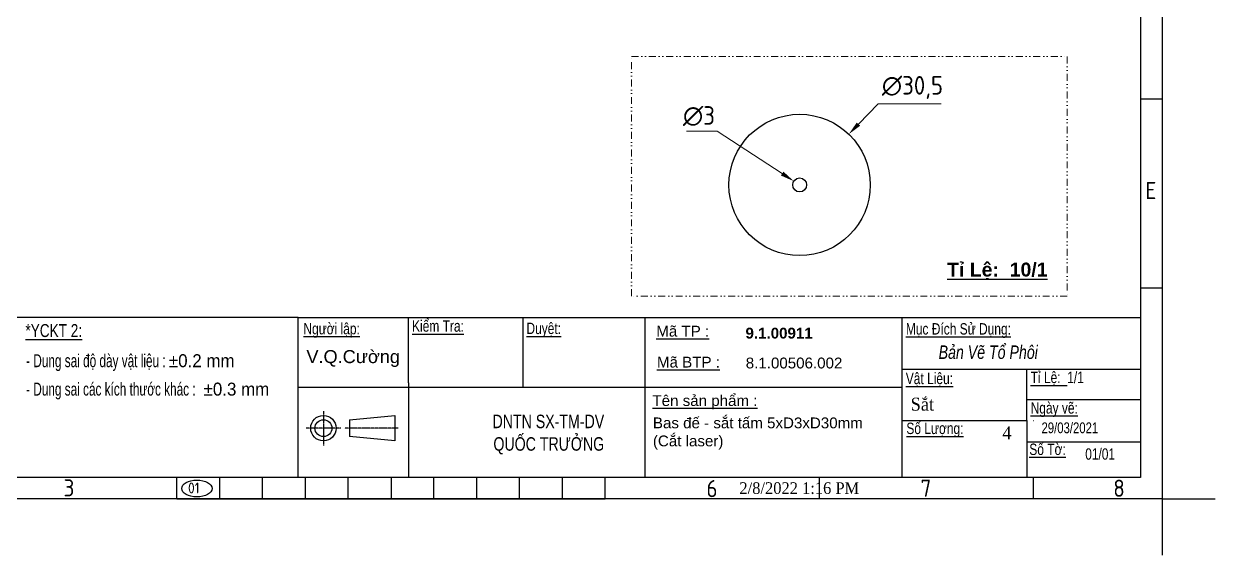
# Model space of a CAD drawing. Header units: millimetres. Extents: x -127318 to -46279, y 54276 to 57025.
# Drawn here: x -108308 to -105738, y 54296 to 55442 of the extents above; entities that cross this region are included whole.
import ezdxf

# ---------------------------------------------------------------- set-up
doc = ezdxf.new("R2010")
doc.units = ezdxf.units.MM
doc.header["$PDMODE"] = 2
for name, pattern in [('CENTER', [2, 1.25, -0.25, 0.25, -0.25]), ('CENTERX2', [4, 2.5, -0.5, 0.5, -0.5]), ('CONTPVMNIL', [0]), ('DIVIDE', [1.25, 0.5, -0.25, 0, -0.25, 0, -0.25])]:
    doc.linetypes.add(name, pattern=pattern)
doc.layers.get('0').update_dxf_attribs({"linetype": 'CONTPVMNIL'})
doc.layers.get('DEFPOINTS').update_dxf_attribs({"color": 6})
for name, color, linetype in [('CENTER', 1, 'CENTERX2'), ('FRAME050', 6, 'Continuous'), ('MAIN', 7, 'Continuous')]:
    doc.layers.add(name, color=color, linetype=linetype)
doc.layers.add('D KT', color=4, linetype='Continuous', lineweight=18)
doc.layers.add('d tam', color=2, linetype='CENTER', lineweight=9)
doc.styles.add('ISOCP', font='isocp')
doc.styles.add('Kich thuoc', font='isocp.shx', dxfattribs={"width": 0.78})
doc.styles.add('SLDTEXTSTYLE0', font='timesi.ttf', dxfattribs={"width": 0.933, "bigfont": 'bigfont'})
doc.styles.add('SLDTEXTSTYLE3', font='TXT', dxfattribs={"width": 0.65, "bigfont": 'bigfont'})
doc.styles.get("Standard").update_dxf_attribs({"font": 'isocp.shx'})
doc.styles.add('style1', font='arial.ttf', dxfattribs={"width": 0.75})
doc.dimstyles.new('dim 20', dxfattribs={"dimscale": 20, "dimtxt": 2.5, "dimasz": 1.5, "dimexe": 0.5, "dimexo": 1, "dimtad": 1, "dimtoh": 1, "dimtxsty": 'ISOCP', "dimcen": 0, "dimclrd": 3, "dimclre": 3, "dimclrt": 7, "dimadec": 0, "dimazin": 0, "dimtfac": 1, "dimtix": 1, "dimtofl": 0, "dimtmove": 0, "dimatfit": 3, "dimfxl": 1, "dimlwd": 5, "dimlwe": 5, "dimarcsym": 0})

# ---------------------------------------------------------------- blocks, each defined once
blk = doc.blocks.new('khung moi')
at = {"layer": 'FRAME050'}
for p, q in [((0, 81.36), (-3.96, 81.36)), ((0, 46.36), (-3.96, 46.36)), ((-182.16, 7.4), (-182.16, 11.36)), ((-174.24, 7.4), (-174.24, 11.36)), ((-166.32, 7.4), (-166.32, 11.36)), ((-158.4, 7.4), (-158.4, 11.36)), ((-150.48, 7.4), (-150.48, 11.36)), ((-142.56, 11.36), (-142.56, 7.4)), ((-134.64, 7.4), (-134.64, 11.36)), ((-126.72, 7.4), (-126.72, 11.36)), ((-118.8, 7.4), (-118.8, 11.36)), ((-110.88, 7.4), (-110.88, 11.36)), ((-102.96, 7.4), (-102.96, 11.36)), ((-63.36, 7.4), (-63.36, 11.36)), ((-23.76, 7.4), (-23.76, 11.36)), ((-182.16, 7.4), (-102.96, 7.4))]:
    blk.add_line(p, q, dxfattribs=at)
at = {"layer": 'MAIN'}
for q in [(9.82, 7.4), (0, -3)]:
    blk.add_line((0, 7.4), q, dxfattribs=at)
at = {"layer": 'MAIN', "color": 7, "linetype": 'Continuous'}
blk.add_lwpolyline([(-300.96, 221.36), (-3.96, 221.36), (-3.96, 11.36), (-300.96, 11.36)], close=True, dxfattribs=at)
at = {"layer": 'FRAME050', "style": 'ISOCP'}
for s, p in [('E', (-3.09, 62.84)), ('3', (-203.13, 7.87)), ('6', (-84.25, 7.73)), ('7', (-44.67, 7.8)), ('8', (-9.03, 7.8))]:
    blk.add_text(s, height=3.17, dxfattribs=at).set_placement(p)
blk = doc.blocks.new('yuiyu')
at = {"layer": 'D KT', "style": 'Kich thuoc', "width": 0.75}
blk.add_attdef('STT', (-17957.57, 19159.13), '', height=2.5, dxfattribs=at)
blk = doc.blocks.new('A$Cf19ecd48')
at = {"ltscale": 30}
for radius in [15.25, 1.5]:
    blk.add_circle((15.25, 15.25), radius, dxfattribs=at)
blk = doc.blocks.new('*D612')
at = {"color": 3, "lineweight": 5, "ltscale": 30, "transparency": 16777216}
for p, q in [((-106465.3, 55269.1), (-106507.5, 55225.5)), ((-106329.2, 55269.1), (-106465.3, 55269.1))]:
    blk.add_line(p, q, dxfattribs=at)
at = {"color": 3, "ltscale": 30, "transparency": 16777216}
blk.add_solid([(-106511.1, 55229), (-106503.9, 55222), (-106528.4, 55203.9)], dxfattribs=at)
at = {"layer": 'DEFPOINTS', "color": 0, "ltscale": 30, "transparency": 16777216}
for p in [(-106528.4, 55203.9), (-106740.4, 54984.7)]:
    blk.add_point(p, dxfattribs=at)
at = {"color": 7, "ltscale": 30, "transparency": 16777216, "insert": (-106391, 55304.6), "char_height": 40, "attachment_point": 5, "style": 'ISOCP'}
blk.add_mtext('∅30,5', dxfattribs=at)
blk = doc.blocks.new('*D613')
at = {"color": 3, "lineweight": 5, "ltscale": 30, "transparency": 16777216}
for p, q in [((-106878.5, 55210.4), (-106812.3, 55210.4)), ((-106812.3, 55210.4), (-106672.1, 55118.9))]:
    blk.add_line(p, q, dxfattribs=at)
at = {"color": 3, "ltscale": 30, "transparency": 16777216}
blk.add_solid([(-106669.4, 55123.1), (-106674.8, 55114.7), (-106647, 55102.5)], dxfattribs=at)
at = {"layer": 'DEFPOINTS', "color": 0, "ltscale": 30, "transparency": 16777216}
for p in [(-106647, 55102.5), (-106621.8, 55086.1)]:
    blk.add_point(p, dxfattribs=at)
at = {"color": 7, "ltscale": 30, "transparency": 16777216, "insert": (-106851.6, 55242.9), "char_height": 40, "attachment_point": 5, "style": 'ISOCP'}
blk.add_mtext('∅3', dxfattribs=at)

msp = doc.modelspace()

# ---------------------------------------------------------------- linework, layer by layer
for p, q in [((-107716.012, 54808.354), (-109363.757, 54808.354)), ((-107231.786, 54808.354), (-107231.786, 54657.823)), ((-106412.919, 54696.907), (-106412.919, 54808.354)), ((-107716.012, 54657.823), (-106967.525, 54657.823)), ((-107478.066, 54667.394), (-107478.066, 54463.103)), ((-106144.117, 54631.257), (-105898.757, 54631.257)), ((-106144.117, 54539.757), (-105898.757, 54539.757))]:
    msp.add_line(p, q)
at = {"linetype": 'ByBlock'}
msp.add_line((-106144.117, 54586.303), (-106144.117, 54463.103), dxfattribs=at)
msp.add_ellipse((-107934.708, 54439.467), major_axis=(-32.79, 0), ratio=0.55171628)
at = {"layer": 'CENTER'}
for p, q in [((-107661.754, 54606.232), (-107661.754, 54532.44)), ((-107624.467, 54569.582), (-107699.04, 54569.582)), ((-107500.323, 54569.582), (-107615.657, 54569.582))]:
    msp.add_line(p, q, dxfattribs=at)
at = {"layer": 'd tam', "linetype": 'DIVIDE', "ltscale": 30}
msp.add_lwpolyline([(-106997.4, 55371.455), (-106057.394, 55371.455), (-106057.394, 54854.33), (-106997.4, 54854.33)], close=True, dxfattribs=at)
at = {"layer": 'DEFPOINTS'}
msp.add_lwpolyline([(-109409.957, 56959.303), (-105852.557, 56959.303), (-105852.557, 54416.903), (-109409.957, 54416.903)], close=True, dxfattribs=at)
at = {"layer": 'MAIN'}
for p, q in [((-107716.012, 54808.354), (-105898.757, 54808.354)), ((-107716.012, 54463.103), (-107716.012, 54808.354)), ((-107478.066, 54667.394), (-107478.066, 54808.354)), ((-106967.525, 54463.103), (-106967.525, 54808.354)), ((-106413.619, 54696.907), (-105898.757, 54696.907)), ((-106412.919, 54463.103), (-106412.919, 54696.907)), ((-106144.117, 54586.303), (-106144.117, 54696.907)), ((-106967.525, 54657.823), (-106412.919, 54657.823)), ((-107605.814, 54587.878), (-107507.489, 54597.025)), ((-107507.489, 54597.025), (-107507.489, 54542.14)), ((-107605.814, 54587.878), (-107605.814, 54551.287)), ((-106412.919, 54586.303), (-106144.117, 54586.303)), ((-106130.694, 54586.303), (-106130.204, 54586.303)), ((-107507.489, 54542.14), (-107605.814, 54551.287))]:
    msp.add_line(p, q, dxfattribs=at)
for radius in [27.443, 18.295]:
    msp.add_circle((-107661.754, 54569.582), radius, dxfattribs=at)

# ---------------------------------------------------------------- block references
at = {"xscale": 11.66666666666667, "yscale": 11.66666666666667, "zscale": 11.66666666666667}
msp.add_blockref('khung moi', (-105852.557, 54330.523), dxfattribs=at)
at = {"ltscale": 30, "xscale": 10, "yscale": 10, "zscale": 10}
msp.add_blockref('A$Cf19ecd48', (-106786.904, 54941.844), dxfattribs=at)
at = {"layer": 'D KT'}
ref = msp.add_blockref('yuiyu', (-53642.004, -1379.201), dxfattribs=dict(at, xscale=2.916666666666667, yscale=2.916666666666667, zscale=2.916666666666667))
ref.add_attrib('STT', '01/01', (-106018.25, 54501.583), dxfattribs={"height": 24.5, "style": 'style1', "width": 0.75})

# ---------------------------------------------------------------- texts
at = {"attachment_point": 1}
for s, insert, char_height, width in [('{\\fArial|b1|i0|c0|p34;\\LTỉ Lệ:  10/1}', (-106316.205, 54926.786), 30, 269.06487), ('{\\fArial|b0|i0|c0|p34;Bas đế - sắt tấm 5xD3xD30mm (Cắt laser)}', (-106950.976, 54592.628), 23.33333, 451.92607), ('01', (-107953.847, 54452.231), 23.3333, 24.50884)]:
    msp.add_mtext(s, dxfattribs=dict(at, insert=insert, char_height=char_height, width=width))
for s, insert, char_height, style in [('{\\LNgười lập:}', (-107704.933, 54796.624), 24.64, 'style1'), ('{\\LKiểm Tra:}', (-107470.581, 54802.319), 24.64, 'style1'), ('{\\LDuyệt:}', (-107223.794, 54797.284), 24.64, 'style1'), ('{\\LMục Đích Sử Dụng:}', (-106405.258, 54796.151), 24.64, 'style1'), ('{\\LVật Liệu:}', (-106405.406, 54689.243), 24.64, 'style1'), ('{\\fTimes New Roman|b0|i0|c0|p18;Sắt}', (-106394.862, 54635.397), 28, 'SLDTEXTSTYLE0'), ('{\\LNgày vẽ:}', (-106136.035, 54625.655), 24.64, 'style1'), ('{\\LSố Lượng:}', (-106404.146, 54581.522), 24.64, 'style1'), ('29/03/2021', (-106112.615, 54581.998), 23.3333, 'style1'), ('{\\LSố Tờ:} ', (-106138.955, 54536.341), 24.64, 'style1')]:
    msp.add_mtext(s, dxfattribs=dict(at, insert=insert, char_height=char_height, style=style))
for s, insert, char_height, width, style in [('{\\L*YCKT 2:}', (-108304.679, 54794.167), 28, 338.00853, 'style1'), ('{\\fArial|b0|i0|c0|p34;\\W1;V.Q.Cường}', (-107698.478, 54737.996), 28, 1354.54923, 'SLDTEXTSTYLE0'), ('{\\LTỉ Lệ:}  1/1', (-106136.01, 54691.448), 24.64, 269.06487, 'style1'), ('\\pi366.6447;DNTN SX-TM-DV\\P\\pi368.60667;QUỐC TRƯỞNG', (-107663.646, 54598.761), 29.16667, 761.30241, 'style1'), ('\\pxqc;{\\fTimes New Roman|b0|i0|c0|p18;4}', (-106190.726, 54573.49), 28, 6.86574, 'SLDTEXTSTYLE0')]:
    msp.add_mtext(s, dxfattribs=dict(at, insert=insert, char_height=char_height, width=width, style=style))
at = {"color": 0, "attachment_point": 1}
for s, insert, char_height, width, style in [('{\\fArial|b0|i0|c0|p34;\\W1;\\L\\C256;Mã TP :}', (-106943.639, 54790.573), 23.33333, 162.09854, 'SLDTEXTSTYLE3'), ('{\\fArial|b1|i0|c0|p34;\\W1;\\C256;9.1.00911}', (-106751.227, 54786.242), 23.33333, 162.09854, 'SLDTEXTSTYLE3'), ('{\\fArial|b0|i0|c0|p34; - Dung sai độ dày vật liệu : \\W0.933;%%P0.2 mm}', (-108310.29, 54729.149), 28, 940.18245, 'SLDTEXTSTYLE3'), ('{\\fArial|b0|i0|c0|p34;\\W1;\\L\\C256;Mã BTP :}', (-106942.141, 54723.776), 23.33333, 162.09854, 'SLDTEXTSTYLE3'), ('{\\W1;\\C256;8.1.00506.002}', (-106750.657, 54721.842), 23.33333, 154.58954, 'style1'), ('{\\fArial|b0|i0|c0|p34; - Dung sai các kích thước khác : \\W0.933; %%P0.3 mm}', (-108310.29, 54667.858), 28, 940.18245, 'SLDTEXTSTYLE3'), ('{\\fArial|b0|i0|c0|p34;\\W1;\\L\\C256;Tên sản phẩm :}', (-106951.893, 54640.751), 23.33333, 237.48826, 'SLDTEXTSTYLE3')]:
    msp.add_mtext(s, dxfattribs=dict(at, insert=insert, char_height=char_height, width=width, style=style))
at = {"layer": 'D KT', "attachment_point": 1}
for s, insert, char_height, width, style in [('{\\fArial|b0|i1|c0|p34;Bản Vẽ Tổ Phôi}', (-106334.557, 54748.121), 29.16667, 554.32365, 'style1'), ('{\\fTimes New Roman|b0|i0|c0|p18;2/8/2022 1:16 PM}', (-106764.334, 54452.898), 25.2, 1012.64408, 'SLDTEXTSTYLE0')]:
    msp.add_mtext(s, dxfattribs=dict(at, insert=insert, char_height=char_height, width=width, style=style))

# ---------------------------------------------------------------- dimensions: what is measured, and where the dimension line sits
at = {"ltscale": 30}
for p1, p2, picture, middle in [((-106740.448, 54984.75), (-106528.359, 55203.937), '*D612', (-106390.993, 55269.085)), ((-106621.841, 55086.147), (-106646.966, 55102.54), '*D613', (-106851.642, 55210.426))]:
    dim = msp.add_diameter_dim_2p(p1=p1, p2=p2, dimstyle='dim 20', override={"dimtxt": 2, "dimlfac": 0.1}, dxfattribs=at)
    dim.commit()
    dim.dimension.update_dxf_attribs({"geometry": picture, "text_midpoint": middle, "dimtype": 163})

doc.saveas('drawing.dxf')
